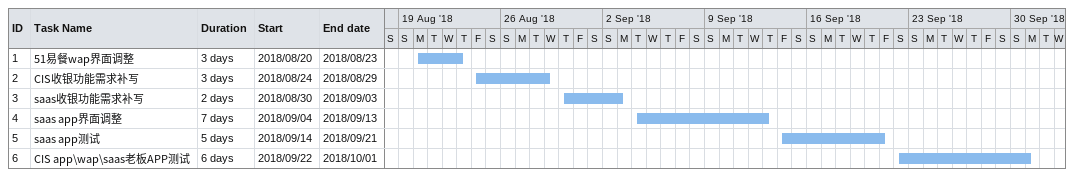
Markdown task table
| ID | Task | Duration | Start | Finish |
|---|---|---|---|---|
| 1 | 51易餐wap界面调整 | 3d | 2018-08-20 | 2018-08-23 |
| 2 | CIS收银功能需求补写 | 3d | 2018-08-24 | 2018-08-29 |
| 3 | saas收银功能需求补写 | 2d | 2018-08-30 | 2018-09-03 |
| 4 | saas app界面调整 | 7d | 2018-09-04 | 2018-09-13 |
| 5 | saas app测试 | 5d | 2018-09-14 | 2018-09-21 |
| 6 | CIS app\wap\saas老板APP测试 | 6d | 2018-09-22 | 2018-10-01 |
